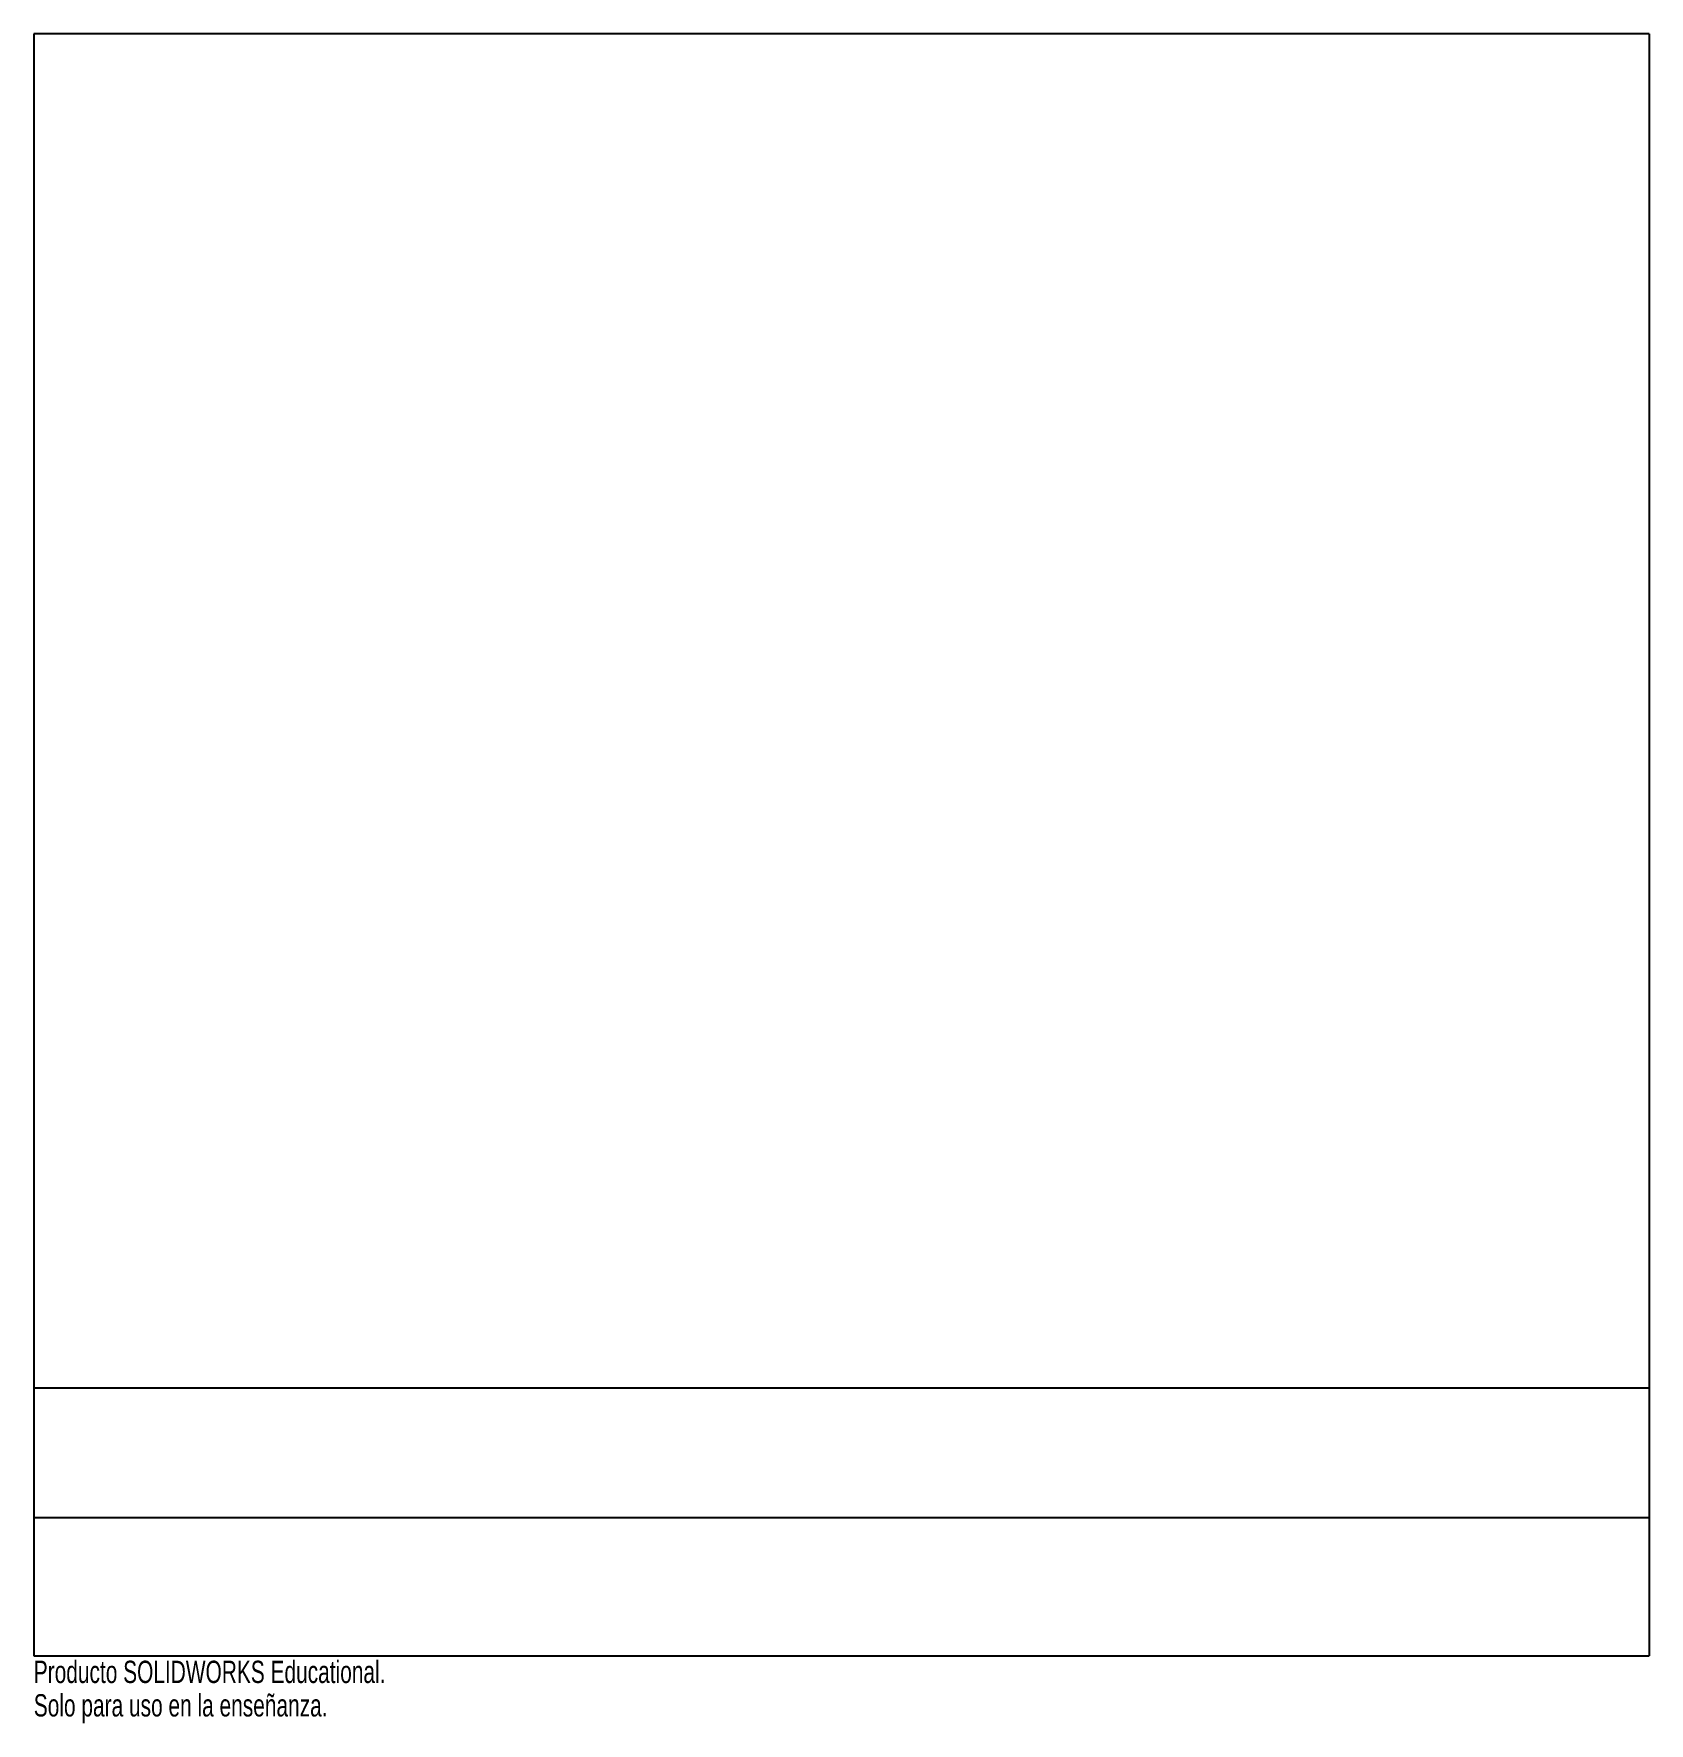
# Paper-space layout '_Izquierda' of a CAD drawing. Header units: millimetres. Extents: x 0 to 35, y -1.5 to 35.1.
import ezdxf

# ---------------------------------------------------------------- set-up
doc = ezdxf.new("R2010")
doc.units = ezdxf.units.MM
doc.styles.add('SLDTEXTSTYLE0', font='TXT', dxfattribs={"width": 0.7})

psp = doc.layouts.new('_Izquierda')

# ---------------------------------------------------------------- linework, layer by layer
at = {"color": 7, "linetype": 'Continuous', "lineweight": 25}
for p, q in [((0, 35.145), (0, 0)), ((35, 35.145), (0, 35.145)), ((35, 35.145), (35, 0)), ((35, 5.8), (0, 5.8)), ((0, 3), (35, 3)), ((0, 0), (35, 0))]:
    psp.add_line(p, q, dxfattribs=at)

# ---------------------------------------------------------------- texts
at = {"color": 7, "linetype": 'Continuous', "char_height": 0.48336, "attachment_point": 1, "style": 'SLDTEXTSTYLE0'}
for s, insert in [('Producto SOLIDWORKS Educational.', (0, -0.102)), ('Solo para uso en la enseñanza.', (0, -0.827))]:
    psp.add_mtext(s, dxfattribs=dict(at, insert=insert))

doc.saveas('drawing.dxf')
